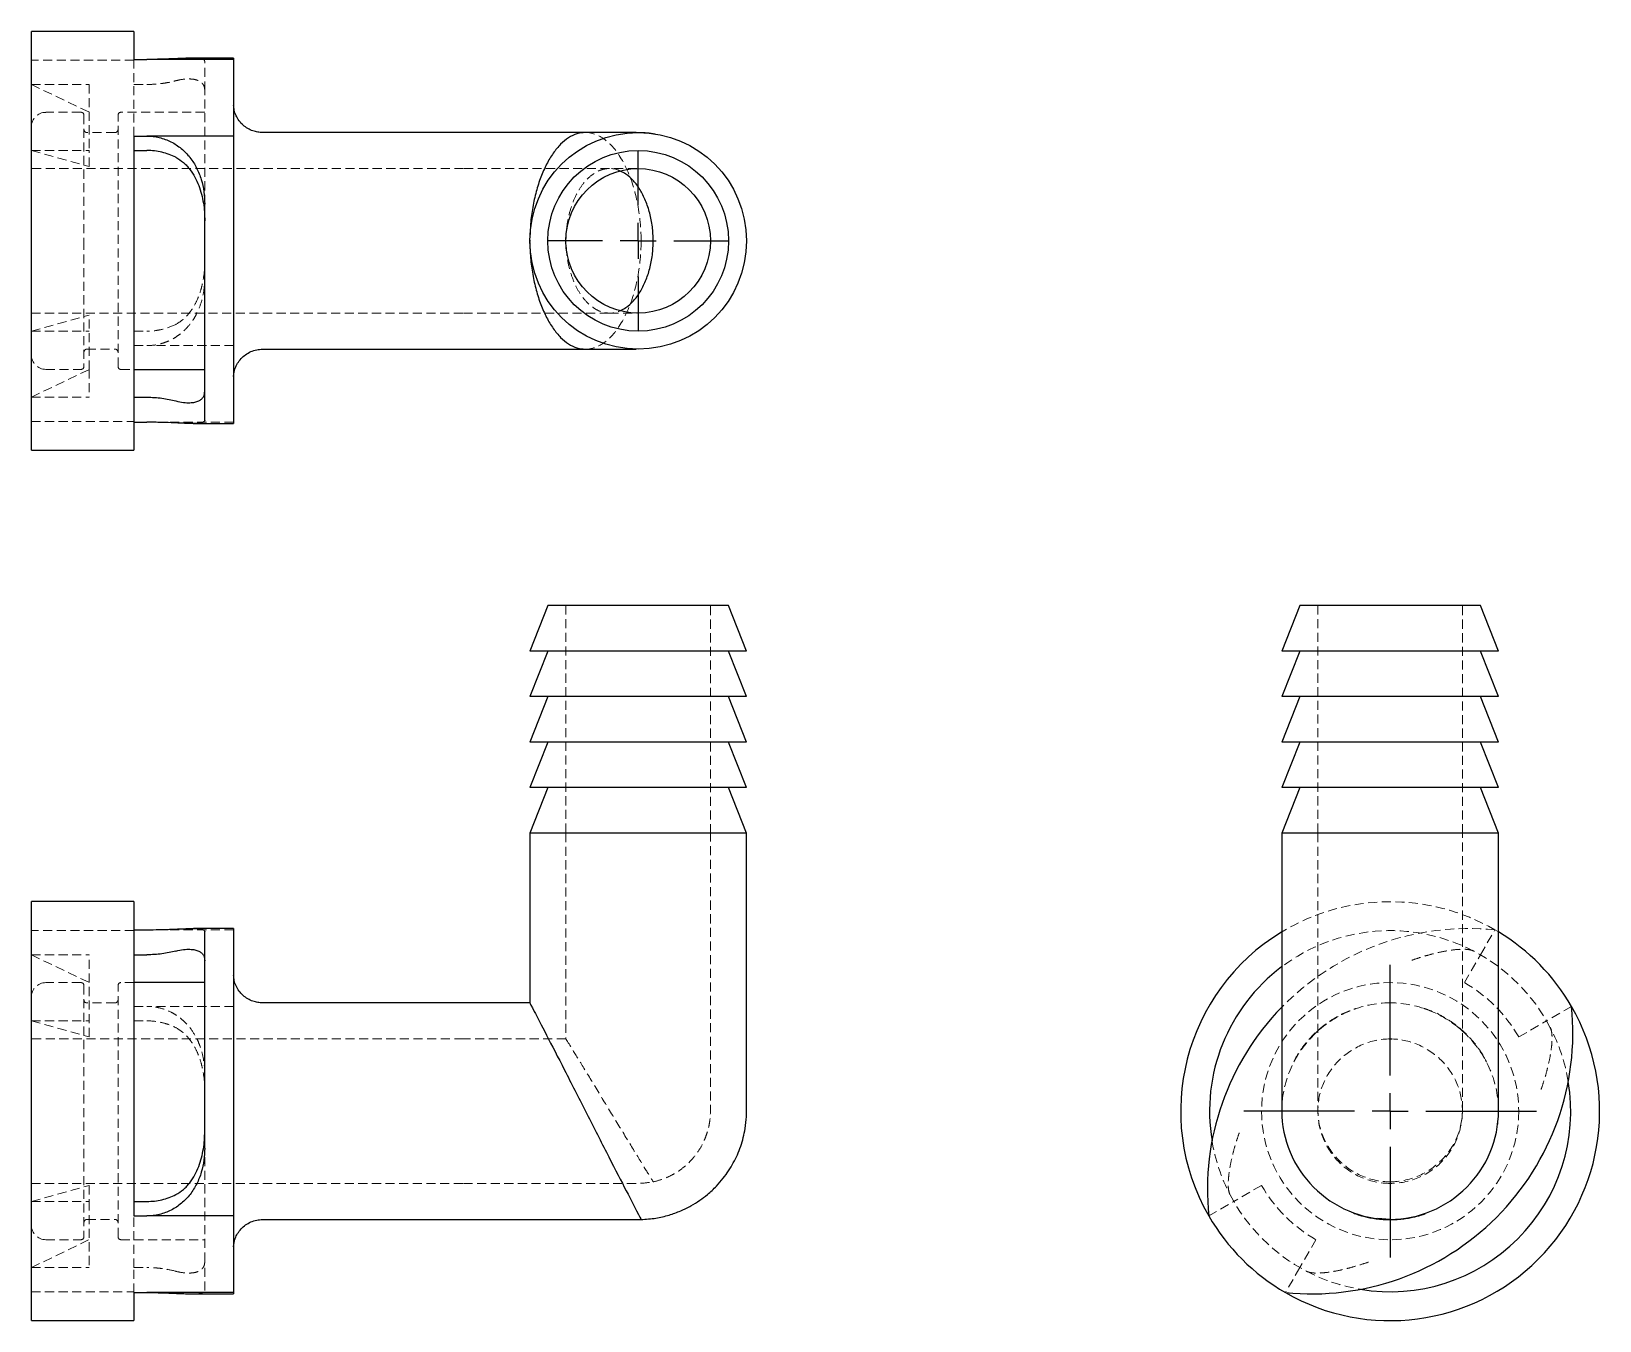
# Model space of a CAD drawing. Header units: millimetres. Extents: x 33 to 252, y 7 to 187.
import ezdxf

# ---------------------------------------------------------------- set-up
doc = ezdxf.new("R2010")
doc.units = ezdxf.units.MM
doc.linetypes.add('HIDDEN', pattern=[1.905, 1.27, -0.635])
doc.layers.add('10', color=7, linetype='Continuous')

# ---------------------------------------------------------------- blocks, each defined once
blk = doc.blocks.new('SW_CENTERMARKSYMBOL_0')
at = {"layer": '10', "color": 0}
for p, q in [((0, 5), (0, 12.6)), ((0, 0), (0, 2.5)), ((-5, 0), (-12.6, 0)), ((0, 0), (-2.5, 0)), ((0, 0), (0, -2.5)), ((0, 0), (2.5, 0)), ((5, 0), (12.6, 0)), ((0, -5), (0, -12.6))]:
    blk.add_line(p, q, dxfattribs=at)
blk = doc.blocks.new('SW_CENTERMARKSYMBOL_1')
at = {"layer": '10', "color": 0}
for p, q in [((0, 5), (0, 20.48)), ((0, 0), (0, 2.5)), ((-5, 0), (-20.48, 0)), ((0, 0), (-2.5, 0)), ((0, 0), (0, -2.5)), ((0, 0), (2.5, 0)), ((5, 0), (20.48, 0)), ((0, -5), (0, -20.48))]:
    blk.add_line(p, q, dxfattribs=at)
blk = doc.blocks.new('SW_CENTERMARKSYMBOL_2')
at = {"layer": '10', "color": 0}
for p, q in [((0, 5), (0, 17.65)), ((0, 0), (0, 2.5)), ((-5, 0), (-17.65, 0)), ((0, 0), (-2.5, 0)), ((0, 0), (0, -2.5)), ((0, 0), (2.5, 0)), ((5, 0), (17.65, 0)), ((0, -5), (0, -17.65))]:
    blk.add_line(p, q, dxfattribs=at)

msp = doc.modelspace()

# ---------------------------------------------------------------- linework, layer by layer
at = {"color": 7, "linetype": 'Continuous', "lineweight": 25}
for p, q in [((47.34, 187.29), (33, 187.29)), ((33, 128.71), (33, 187.29)), ((47.34, 187.29), (47.34, 183.37)), ((47.34, 183.37), (49.16, 183.37)), ((61.28, 183.37), (49.16, 183.37)), ((61.28, 183.55), (55.62, 183.55)), ((61.28, 183.55), (61.28, 183.37)), ((61.28, 183.37), (61.28, 172.65)), ((47.34, 172.65), (49.16, 172.65)), ((47.34, 172.65), (47.34, 128.71)), ((61.28, 172.65), (49.16, 172.65)), ((61.28, 172.65), (61.28, 132.45)), ((93.42, 173.15), (65.32, 173.15)), ((47.34, 170.63), (49.16, 170.63)), ((57.24, 132.91), (57.24, 163.15)), ((102.7, 158.1), (102.7, 158)), ((102.7, 158), (102.7, 157.91)), ((102.71, 157.79), (102.72, 157.46)), ((65.32, 142.85), (93.42, 142.85)), ((47.34, 140.02), (57.24, 140.02)), ((47.34, 136.13), (49.16, 136.13)), ((47.34, 132.63), (49.16, 132.63)), ((55.62, 132.45), (61.28, 132.45)), ((33, 128.71), (47.34, 128.71)), ((105.22, 107), (102.7, 100.64)), ((130.47, 107), (105.22, 107)), ((133, 100.64), (130.47, 107)), ((210.37, 107), (207.85, 100.64)), ((235.63, 107), (210.37, 107)), ((238.15, 100.64), (235.63, 107)), ((105.22, 100.64), (102.7, 94.27)), ((133, 100.64), (102.7, 100.64)), ((133, 94.27), (130.47, 100.64)), ((210.37, 100.64), (207.85, 94.27)), ((238.15, 100.64), (207.85, 100.64)), ((238.15, 94.27), (235.63, 100.64)), ((105.22, 94.27), (102.7, 87.91)), ((133, 94.27), (102.7, 94.27)), ((133, 87.91), (130.47, 94.27)), ((210.37, 94.27), (207.85, 87.91)), ((238.15, 94.27), (207.85, 94.27)), ((238.15, 87.91), (235.63, 94.27)), ((105.22, 87.91), (102.7, 81.55)), ((133, 87.91), (102.7, 87.91)), ((133, 81.55), (130.47, 87.91)), ((210.37, 87.91), (207.85, 81.55)), ((238.15, 87.91), (207.85, 87.91)), ((238.15, 81.55), (235.63, 87.91)), ((105.22, 81.55), (102.7, 75.18)), ((133, 81.55), (102.7, 81.55)), ((133, 75.18), (130.47, 81.55)), ((210.37, 81.55), (207.85, 75.19)), ((238.15, 81.55), (207.85, 81.55)), ((238.15, 75.19), (235.63, 81.55)), ((102.7, 75.18), (102.7, 51.44)), ((47.34, 65.59), (33, 65.59)), ((33, 7), (33, 65.59)), ((47.34, 65.59), (47.34, 21.65)), ((47.34, 61.66), (49.16, 61.66)), ((61.28, 61.85), (55.65, 61.85)), ((61.28, 61.85), (61.28, 21.65)), ((57.24, 31.14), (57.24, 61.38)), ((47.34, 58.16), (49.16, 58.16)), ((57.24, 54.27), (47.34, 54.27)), ((93.42, 51.44), (65.32, 51.44)), ((102.7, 51.44), (93.42, 51.44)), ((47.34, 23.67), (49.16, 23.67)), ((47.34, 21.65), (49.16, 21.65)), ((61.28, 21.65), (49.16, 21.65)), ((61.28, 21.65), (61.28, 10.92)), ((65.32, 21.14), (93.42, 21.14)), ((223, 21.14), (221.24, 21.26)), ((47.34, 10.92), (49.16, 10.92)), ((47.34, 10.92), (47.34, 7)), ((61.28, 10.92), (49.16, 10.92)), ((55.65, 10.74), (61.28, 10.74)), ((61.28, 10.92), (61.28, 10.74)), ((33, 7), (47.34, 7))]:
    msp.add_line(p, q, dxfattribs=at)
at = {"color": 7, "linetype": 'HIDDEN', "lineweight": 18}
for p, q in [((47.34, 183.25), (33, 183.25)), ((47.34, 183.37), (47.34, 179.87)), ((57.24, 179.03), (57.24, 183.09)), ((33, 179.87), (41.08, 179.87)), ((33, 179.87), (41.08, 175.99)), ((41.08, 179.87), (41.08, 170.63)), ((47.34, 179.87), (49.16, 179.87)), ((47.34, 172.65), (47.34, 179.87)), ((57.24, 163.15), (57.24, 179.03)), ((39.95, 175.98), (35.02, 175.98)), ((40.35, 175.58), (40.35, 158)), ((45.12, 140.42), (45.12, 175.58)), ((57.24, 175.98), (45.52, 175.98)), ((44.72, 173.15), (40.75, 173.15)), ((33, 170.63), (41.08, 170.63)), ((33, 170.63), (41.08, 168.38)), ((41.08, 168.38), (41.08, 170.63)), ((93.42, 168.1), (33, 168.1)), ((40.35, 158), (40.35, 140.42)), ((107.75, 158), (107.75, 157.94)), ((33, 147.9), (93.42, 147.9)), ((33, 145.37), (41.08, 147.62)), ((41.08, 140.01), (41.08, 147.62)), ((33, 145.37), (41.08, 145.37)), ((47.34, 145.37), (49.16, 145.37)), ((40.75, 142.85), (44.72, 142.85)), ((47.34, 143.35), (49.16, 143.35)), ((61.28, 143.35), (49.16, 143.35)), ((33, 136.13), (41.08, 140.01)), ((35.02, 140.02), (39.95, 140.02)), ((41.08, 140.01), (41.08, 136.13)), ((45.52, 140.02), (47.34, 140.02)), ((33, 136.13), (41.08, 136.13)), ((33, 132.75), (47.34, 132.75)), ((61.28, 132.63), (49.16, 132.63)), ((107.75, 107), (107.75, 75.18)), ((127.95, 75.18), (127.95, 107)), ((212.9, 107), (212.9, 75.18)), ((233.1, 75.18), (233.1, 107)), ((107.75, 75.18), (107.75, 46.39)), ((47.34, 61.55), (33, 61.55)), ((61.28, 61.66), (49.16, 61.66)), ((235.63, 58.16), (237.65, 61.66)), ((238.17, 61.35), (237.65, 61.66)), ((33, 58.16), (41.08, 58.16)), ((33, 58.16), (41.08, 54.28)), ((41.08, 54.28), (41.08, 58.16)), ((233.38, 54.28), (235.63, 58.16)), ((39.95, 54.27), (35.02, 54.27)), ((40.35, 53.87), (40.35, 18.72)), ((41.08, 46.68), (41.08, 54.28)), ((45.12, 18.72), (45.12, 53.87)), ((47.34, 54.27), (45.52, 54.27)), ((44.72, 51.44), (40.75, 51.44)), ((47.34, 50.94), (49.16, 50.94)), ((61.28, 50.94), (49.16, 50.94)), ((248.37, 50.94), (244.87, 48.92)), ((33, 48.92), (41.08, 48.92)), ((33, 48.92), (41.08, 46.68)), ((47.34, 48.92), (49.16, 48.92)), ((240.99, 46.68), (244.87, 48.92)), ((93.42, 46.39), (33, 46.39)), ((107.75, 46.39), (93.42, 46.39)), ((222.85, 46.38), (223.24, 46.37)), ((212.9, 36.34), (212.9, 36.43)), ((233.1, 36.41), (233.1, 36.39)), ((233.1, 36.4), (233.1, 36.4)), ((57.24, 15.27), (57.24, 31.14)), ((33, 26.19), (93.42, 26.19)), ((33, 23.67), (41.08, 25.91)), ((41.08, 25.91), (41.08, 23.67)), ((205.01, 25.91), (201.13, 23.67)), ((33, 23.67), (41.08, 23.67)), ((41.08, 23.67), (41.08, 14.42)), ((197.63, 21.65), (201.13, 23.67)), ((40.75, 21.14), (44.72, 21.14)), ((47.34, 14.42), (47.34, 21.65)), ((223.08, 21.15), (223, 21.14)), ((33, 14.42), (41.08, 18.31)), ((35.02, 18.32), (39.95, 18.32)), ((45.52, 18.32), (57.24, 18.32)), ((212.62, 18.31), (210.37, 14.42)), ((33, 14.42), (41.08, 14.42)), ((47.34, 14.42), (49.16, 14.42)), ((47.34, 10.92), (47.34, 14.42)), ((57.24, 11.21), (57.24, 15.27)), ((210.37, 14.42), (208.35, 10.92)), ((33, 11.04), (47.34, 11.04))]:
    msp.add_line(p, q, dxfattribs=at)
at = {"color": 7, "linetype": 'Continuous', "lineweight": 25, "flags": 128}
msp.add_lwpolyline([(132.94, 75.18), (132.94, 75.18), (132.52, 75.18), (131.66, 75.18), (130.43, 75.18), (128.81, 75.18), (126.92, 75.18), (124.72, 75.18), (122.39, 75.18), (119.86, 75.18), (117.35, 75.18), (114.85, 75.18), (112.37, 75.18), (110.1, 75.18), (107.99, 75.18), (106.22, 75.18), (104.78, 75.18), (103.66, 75.18), (102.95, 75.18), (102.76, 75.18), (102.7, 75.18), (102.7, 75.18)], dxfattribs=at)
at = {"color": 7, "linetype": 'Continuous', "lineweight": 25}
for radius in [15.15, 12.63, 10.1]:
    msp.add_circle((117.85, 158), radius, dxfattribs=at)
at = {"color": 7, "linetype": 'HIDDEN', "lineweight": 18}
msp.add_circle((223, 36.29), 17.98, dxfattribs=at)
for centre, radius, start, end in [((35.02, 173.95), 2.02, 90, 180), ((39.95, 175.58), 0.398, 360, 90), ((45.52, 175.58), 0.398, 90, 180), ((40.75, 173.55), 0.398, 180, 270), ((44.72, 173.55), 0.398, 270, 0), ((40.75, 142.45), 0.398, 90, 180), ((44.72, 142.45), 0.398, 0, 90), ((35.02, 142.05), 2.02, 180, 270), ((39.95, 140.42), 0.398, 270, 0), ((45.52, 140.42), 0.398, 180, 270), ((223, 36.29), 29.29, 60, 121.1993), ((233.97, 25.32), 36.52, 84.2226, 135.7392), ((223, 36.29), 25.25, 62.4571, 126.9683), ((223, 36.29), 25.25, 27.5429, 62.4571), ((35.02, 52.25), 2.02, 90, 180), ((39.95, 53.87), 0.398, 0, 90), ((45.52, 53.87), 0.398, 90, 180), ((223, 36.29), 20.77, 30, 60), ((40.75, 51.84), 0.398, 180, 270), ((44.72, 51.84), 0.398, 270, 0), ((223, 36.29), 25.25, 9.4434, 27.5429), ((223, 36.29), 25.25, 189.4434, 207.5429), ((223, 36.29), 25.25, 207.5429, 242.4571), ((223, 36.29), 20.77, 210, 240), ((35.02, 20.34), 2.02, 180, 270), ((40.75, 20.74), 0.398, 90, 180), ((44.72, 20.74), 0.398, 0, 90), ((39.95, 18.72), 0.398, 270, 0), ((45.52, 18.72), 0.398, 180, 270), ((223, 36.29), 25.25, 242.4571, 260.5566)]:
    msp.add_arc(centre, radius, start, end, dxfattribs=at)
at = {"color": 7, "linetype": 'Continuous', "lineweight": 25}
for centre, radius, start, end in [((223, 36.29), 29.29, 121.1993, 210), ((223, 36.29), 29.29, 30, 58.8155), ((223, 36.29), 25.25, 126.9683, 189.4434), ((233.97, 25.32), 36.52, 135.7392, 185.7774), ((212.03, 47.26), 36.52, 264.2226, 5.7774), ((223, 36.29), 29.29, 240, 30), ((223, 36.29), 25.25, 260.5566, 9.4434), ((223, 36.29), 29.29, 210, 240)]:
    msp.add_arc(centre, radius, start, end, dxfattribs=at)
for points, knots in [([(55.62, 183.55), (55.45, 183.55), (55.02, 183.55), (54.08, 183.51), (52.9, 183.46), (51.62, 183.41), (50.38, 183.37), (49.54, 183.37), (49.16, 183.37)], [0, 0, 0, 0, 0.122485, 0.311593, 0.507468, 0.677578, 0.853266, 1, 1, 1, 1]), ([(65.32, 173.15), (65.1, 173.16), (64.64, 173.18), (63.95, 173.37), (63.24, 173.69), (62.58, 174.17), (62.01, 174.79), (61.59, 175.51), (61.33, 176.28), (61.3, 176.75), (61.28, 176.99)], [0, 0, 0, 0, 0.094275, 0.1982034, 0.3119167, 0.4348849, 0.5661173, 0.7044944, 0.8491838, 1, 1, 1, 1]), ([(49.16, 172.65), (49.75, 172.65), (50.32, 172.58), (51.17, 172.38), (51.44, 172.29), (51.99, 172.09), (52.26, 171.98), (52.78, 171.72), (53.03, 171.57), (53.51, 171.25), (53.74, 171.08), (54.42, 170.52), (54.82, 170.11), (55.36, 169.42), (55.53, 169.18), (55.84, 168.69), (55.98, 168.44), (56.37, 167.66), (56.59, 167.12), (56.92, 166.01), (57.05, 165.44), (57.2, 164.31), (57.24, 163.73), (57.24, 163.15)], [0, 0, 0, 0, 0.125, 0.125, 0.1875, 0.1875, 0.25, 0.25, 0.3125, 0.3125, 0.375, 0.375, 0.5, 0.5, 0.5625, 0.5625, 0.625, 0.625, 0.75, 0.75, 0.875, 0.875, 1, 1, 1, 1]), ([(110.48, 173.15), (109.06, 173.15), (106.22, 173.15), (100.53, 173.15), (96.26, 173.15), (93.42, 173.15)], [0, 0, 0, 0, 0.24982, 0.499841, 1, 1, 1, 1]), ([(110.48, 173.15), (110.08, 173.12), (109.28, 173.04), (108.12, 172.47), (107, 171.56), (105.96, 170.32), (105.03, 168.77), (104.23, 166.96), (103.56, 164.92), (103.08, 162.72), (102.78, 160.6), (102.74, 159.22), (102.72, 158.64)], [0, 0, 0, 0, 0.107162, 0.213992, 0.32014, 0.425311, 0.529195, 0.631577, 0.732316, 0.831412, 0.929137, 1, 1, 1, 1]), ([(117.58, 173.15), (117.58, 173.15), (117.58, 173.15), (117.39, 173.15), (117.07, 173.15), (116.62, 173.15), (116, 173.15), (115.17, 173.15), (114.24, 173.15), (113.3, 173.15), (112.47, 173.15), (111.53, 173.15), (110.84, 173.15), (110.48, 173.15)], [0, 0, 0, 0, 0.0751348, 0.1773222, 0.2741095, 0.3658464, 0.4562026, 0.5648623, 0.6932945, 0.7642255, 0.839165, 0.9178167, 1, 1, 1, 1]), ([(117.63, 173.14), (118.42, 173.15), (119.31, 173.16), (120.17, 172.96), (120.28, 172.93)], [0, 0, 0, 0, 0.8800985, 1, 1, 1, 1]), ([(53.2, 169.68), (52.59, 169.99), (51.94, 170.23), (50.92, 170.46), (50.57, 170.53), (49.87, 170.61), (49.52, 170.63), (49.16, 170.63)], [0, 0, 0, 0, 0.5, 0.5, 0.75, 0.75, 1, 1, 1, 1]), ([(53.2, 169.68), (53.58, 169.48), (53.94, 169.24), (54.43, 168.81), (54.59, 168.65), (54.88, 168.34), (55.02, 168.17), (55.42, 167.65), (55.66, 167.29), (56.07, 166.52), (56.25, 166.13), (56.55, 165.34), (56.68, 164.93), (56.9, 164.11), (56.98, 163.7), (57.12, 162.87), (57.17, 162.46), (57.23, 161.63), (57.24, 161.22), (57.24, 160.81)], [0, 0, 0, 0, 0.125, 0.125, 0.1875, 0.1875, 0.25, 0.25, 0.375, 0.375, 0.5, 0.5, 0.625, 0.625, 0.75, 0.75, 0.875, 0.875, 1, 1, 1, 1]), ([(119.96, 158), (119.93, 158.66), (119.88, 160), (119.5, 161.91), (118.91, 163.67), (118.13, 165.21), (117.2, 166.45), (116.25, 167.34), (115.6, 167.63), (115.32, 167.75)], [0, 0, 0, 0, 0.139551, 0.281407, 0.426806, 0.576066, 0.728857, 0.884512, 1, 1, 1, 1]), ([(115.36, 148.27), (115.62, 148.38), (116.26, 148.67), (117.2, 149.55), (118.13, 150.79), (118.91, 152.33), (119.5, 154.09), (119.88, 156), (119.93, 157.34), (119.96, 158)], [0, 0, 0, 0, 0.111051, 0.267486, 0.421044, 0.571053, 0.717181, 0.859749, 1, 1, 1, 1]), ([(102.75, 156.87), (102.76, 156.45), (102.8, 155.24), (103.08, 153.28), (103.56, 151.08), (104.23, 149.04), (105.03, 147.23), (105.96, 145.68), (107, 144.44), (108.12, 143.53), (109.28, 142.96), (110.08, 142.88), (110.48, 142.85)], [0, 0, 0, 0, 0.051606, 0.151356, 0.252506, 0.355333, 0.459837, 0.565874, 0.673225, 0.781573, 0.890617, 1, 1, 1, 1]), ([(61.28, 139.01), (61.29, 139.19), (61.31, 139.54), (61.49, 140.2), (61.81, 140.88), (62.3, 141.54), (62.93, 142.1), (63.68, 142.53), (64.49, 142.8), (65.05, 142.83), (65.32, 142.85)], [0, 0, 0, 0, 0.133016, 0.261585, 0.38802, 0.513727, 0.638928, 0.762753, 0.883657, 1, 1, 1, 1]), ([(93.42, 142.85), (96.26, 142.85), (100.53, 142.85), (106.22, 142.85), (109.06, 142.85), (110.48, 142.85)], [0, 0, 0, 0, 0.500159, 0.75018, 1, 1, 1, 1]), ([(110.48, 142.85), (111.06, 142.85), (112.2, 142.85), (113.66, 142.85), (114.88, 142.85), (115.86, 142.85), (116.62, 142.85), (117.18, 142.85), (117.5, 142.85), (117.54, 142.85), (117.55, 142.85)], [0, 0, 0, 0, 0.142744, 0.281803, 0.416482, 0.545669, 0.668279, 0.783971, 0.895814, 1, 1, 1, 1]), ([(49.16, 136.13), (49.87, 136.13), (50.57, 136.08), (51.59, 135.95), (51.92, 135.9), (52.58, 135.77), (52.89, 135.69), (53.2, 135.61)], [0, 0, 0, 0, 0.5, 0.5, 0.75, 0.75, 1, 1, 1, 1]), ([(53.2, 135.61), (53.58, 135.51), (53.94, 135.44), (54.43, 135.38), (54.59, 135.37), (54.88, 135.36), (55.02, 135.36), (55.42, 135.37), (55.66, 135.4), (56.07, 135.49), (56.25, 135.55), (56.55, 135.69), (56.68, 135.78), (56.9, 135.97), (56.98, 136.07), (57.12, 136.3), (57.17, 136.43), (57.23, 136.69), (57.24, 136.83), (57.24, 136.97)], [0, 0, 0, 0, 0.125, 0.125, 0.1875, 0.1875, 0.25, 0.25, 0.375, 0.375, 0.5, 0.5, 0.625, 0.625, 0.75, 0.75, 0.875, 0.875, 1, 1, 1, 1]), ([(57.24, 132.91), (57.24, 132.73), (57.09, 132.6), (56.68, 132.51), (56.58, 132.49), (56.37, 132.47), (56.25, 132.46), (55.86, 132.44), (55.55, 132.44), (55.01, 132.46), (54.82, 132.46), (54.41, 132.48), (54.2, 132.49), (53.76, 132.51), (53.53, 132.52), (53.04, 132.54), (52.79, 132.55), (52.01, 132.58), (51.47, 132.6), (50.62, 132.62), (50.33, 132.62), (49.75, 132.63), (49.46, 132.63), (49.16, 132.63)], [0, 0, 0, 0, 0.25, 0.25, 0.3125, 0.3125, 0.375, 0.375, 0.5, 0.5, 0.5625, 0.5625, 0.625, 0.625, 0.6875, 0.6875, 0.75, 0.75, 0.875, 0.875, 0.9375, 0.9375, 1, 1, 1, 1]), ([(118.26, 21.15), (118.95, 21.19), (120.28, 21.28), (122.13, 21.72), (123.77, 22.31), (125.21, 23.02), (126.44, 23.79), (127.65, 24.7), (128.75, 25.73), (129.73, 26.86), (130.51, 27.94), (131.39, 29.4), (132.26, 31.36), (132.8, 33.56), (133.01, 35.5), (133, 37.09), (133, 38.53), (133, 39.82), (133, 41.05), (133, 42.4), (133, 44), (133, 45.89), (133, 48.06), (133, 50.67), (133, 53.77), (133, 57.38), (133, 61.38), (133, 65.76), (133, 70.41), (133, 73.59), (133, 75.18)], [0, 0, 0, 0, 0.033263, 0.063697, 0.091607, 0.117188, 0.140561, 0.161802, 0.189754, 0.213091, 0.233655, 0.254147, 0.295081, 0.336214, 0.362967, 0.388671, 0.412872, 0.432361, 0.450799, 0.47194, 0.497652, 0.527935, 0.562789, 0.602214, 0.653988, 0.711983, 0.776199, 0.846638, 0.923298, 1, 1, 1, 1]), ([(207.85, 75.18), (207.85, 73.75), (207.85, 70.94), (207.85, 66.93), (207.85, 63.3), (207.85, 60.32), (207.85, 57.93), (207.85, 56.03), (207.85, 54.29), (207.85, 52.52), (207.85, 50.66), (207.85, 48.71), (207.85, 46.75), (207.85, 44.97), (207.85, 43.34), (207.85, 41.8), (207.85, 40.36), (207.85, 39.08), (207.85, 37.98), (207.85, 37), (207.85, 36.53), (207.85, 36.3)], [0, 0, 0, 0, 0.103124, 0.201348, 0.288311, 0.364011, 0.41559, 0.460215, 0.50037, 0.54079, 0.587184, 0.63407, 0.680868, 0.727815, 0.76371, 0.804036, 0.848376, 0.883962, 0.921246, 0.959977, 1, 1, 1, 1]), ([(238.13, 75.18), (238.11, 75.18), (238.07, 75.18), (237.49, 75.18), (236.52, 75.18), (235.16, 75.18), (233.45, 75.18), (231.45, 75.18), (229.2, 75.18), (226.79, 75.18), (224.25, 75.18), (221.7, 75.18), (219.16, 75.18), (216.75, 75.18), (214.5, 75.18), (212.51, 75.18), (210.8, 75.18), (209.44, 75.18), (208.48, 75.18), (207.92, 75.18), (207.89, 75.18), (207.88, 75.18)], [0, 0, 0, 0, 0.0446761, 0.0989198, 0.1516473, 0.2058989, 0.2587916, 0.3132254, 0.3661016, 0.4205159, 0.4733581, 0.5277236, 0.5806573, 0.6351175, 0.6880622, 0.7425343, 0.795549, 0.8501047, 0.9030707, 0.9575818, 1, 1, 1, 1]), ([(238.15, 36.3), (238.15, 36.55), (238.15, 37.05), (238.15, 38.08), (238.15, 39.15), (238.15, 40.19), (238.15, 41.15), (238.15, 42.02), (238.15, 42.83), (238.15, 44.11), (238.15, 45.9), (238.15, 48.13), (238.15, 49.89), (238.15, 51.21), (238.15, 52.23), (238.15, 53.4), (238.15, 54.83), (238.15, 56.52), (238.15, 58.62), (238.15, 61.17), (238.15, 64.21), (238.15, 67.63), (238.15, 71.32), (238.15, 73.88), (238.15, 75.18)], [0, 0, 0, 0, 0.043256, 0.083115, 0.11918, 0.150996, 0.178159, 0.20058, 0.221745, 0.242891, 0.299051, 0.353686, 0.403373, 0.425873, 0.44828, 0.476295, 0.510486, 0.550854, 0.597398, 0.661404, 0.734304, 0.816097, 0.906785, 1, 1, 1, 1]), ([(49.16, 61.66), (49.75, 61.66), (50.32, 61.67), (51.17, 61.69), (51.44, 61.7), (51.99, 61.71), (52.26, 61.72), (52.78, 61.74), (53.03, 61.75), (53.51, 61.78), (53.74, 61.79), (54.42, 61.82), (54.82, 61.83), (55.36, 61.84), (55.53, 61.85), (55.84, 61.85), (55.98, 61.84), (56.37, 61.83), (56.59, 61.8), (56.92, 61.73), (57.05, 61.68), (57.2, 61.55), (57.24, 61.47), (57.24, 61.38)], [0, 0, 0, 0, 0.125, 0.125, 0.1875, 0.1875, 0.25, 0.25, 0.3125, 0.3125, 0.375, 0.375, 0.5, 0.5, 0.5625, 0.5625, 0.625, 0.625, 0.75, 0.75, 0.875, 0.875, 1, 1, 1, 1]), ([(53.2, 58.68), (52.59, 58.52), (51.94, 58.39), (50.92, 58.25), (50.57, 58.22), (49.87, 58.17), (49.52, 58.16), (49.16, 58.16)], [0, 0, 0, 0, 0.5, 0.5, 0.75, 0.75, 1, 1, 1, 1]), ([(53.2, 58.68), (53.58, 58.79), (53.94, 58.85), (54.43, 58.91), (54.59, 58.92), (54.88, 58.94), (55.02, 58.94), (55.42, 58.92), (55.66, 58.9), (56.07, 58.81), (56.25, 58.75), (56.55, 58.6), (56.68, 58.52), (56.9, 58.33), (56.98, 58.22), (57.12, 57.99), (57.17, 57.87), (57.23, 57.6), (57.24, 57.46), (57.24, 57.32)], [0, 0, 0, 0, 0.125, 0.125, 0.1875, 0.1875, 0.25, 0.25, 0.375, 0.375, 0.5, 0.5, 0.625, 0.625, 0.75, 0.75, 0.875, 0.875, 1, 1, 1, 1]), ([(65.32, 51.44), (65.1, 51.45), (64.64, 51.47), (63.95, 51.66), (63.24, 51.99), (62.58, 52.47), (62.01, 53.09), (61.59, 53.81), (61.33, 54.58), (61.3, 55.04), (61.28, 55.28)], [0, 0, 0, 0, 0.0943162, 0.198284, 0.3120314, 0.4350251, 0.5662692, 0.7046368, 0.8492825, 1, 1, 1, 1]), ([(53.2, 24.62), (53.58, 24.81), (53.94, 25.06), (54.43, 25.48), (54.59, 25.64), (54.88, 25.96), (55.02, 26.12), (55.42, 26.64), (55.66, 27), (56.07, 27.77), (56.25, 28.16), (56.55, 28.96), (56.68, 29.36), (56.9, 30.18), (56.98, 30.6), (57.12, 31.42), (57.17, 31.84), (57.23, 32.66), (57.24, 33.08), (57.24, 33.48)], [0, 0, 0, 0, 0.125, 0.125, 0.1875, 0.1875, 0.25, 0.25, 0.375, 0.375, 0.5, 0.5, 0.625, 0.625, 0.75, 0.75, 0.875, 0.875, 1, 1, 1, 1]), ([(57.24, 31.14), (57.24, 29.99), (57.09, 28.85), (56.68, 27.47), (56.58, 27.19), (56.37, 26.65), (56.25, 26.38), (55.86, 25.61), (55.55, 25.12), (55.01, 24.43), (54.82, 24.21), (54.41, 23.79), (54.2, 23.59), (53.76, 23.22), (53.53, 23.05), (53.04, 22.73), (52.79, 22.58), (52.01, 22.19), (51.47, 21.99), (50.62, 21.79), (50.33, 21.73), (49.75, 21.66), (49.46, 21.65), (49.16, 21.65)], [0, 0, 0, 0, 0.25, 0.25, 0.3125, 0.3125, 0.375, 0.375, 0.5, 0.5, 0.5625, 0.5625, 0.625, 0.625, 0.6875, 0.6875, 0.75, 0.75, 0.875, 0.875, 0.9375, 0.9375, 1, 1, 1, 1]), ([(49.16, 23.67), (49.87, 23.67), (50.57, 23.75), (51.59, 23.98), (51.92, 24.08), (52.58, 24.32), (52.89, 24.46), (53.2, 24.62)], [0, 0, 0, 0, 0.5, 0.5, 0.75, 0.75, 1, 1, 1, 1]), ([(217.9, 22.03), (217.9, 22.03), (217.88, 22.03), (217.95, 22.01), (218.14, 21.94), (218.48, 21.82), (218.97, 21.68), (219.61, 21.51), (220.38, 21.35), (221.3, 21.21), (222.35, 21.12), (223.07, 21.13), (223.46, 21.13)], [0, 0, 0, 0, 0.012252, 0.134485, 0.241111, 0.336283, 0.42555, 0.515544, 0.612941, 0.72342, 0.851348, 1, 1, 1, 1]), ([(223.46, 21.13), (223.81, 21.15), (224.46, 21.18), (225.35, 21.31), (226.11, 21.45), (226.74, 21.6), (227.24, 21.74), (227.61, 21.86), (227.85, 21.94), (227.97, 21.98), (227.95, 21.97), (227.95, 21.97)], [0, 0, 0, 0, 0.174303, 0.33122, 0.471244, 0.595132, 0.704091, 0.800037, 0.885907, 0.965911, 1, 1, 1, 1]), ([(61.28, 17.31), (61.29, 17.48), (61.31, 17.84), (61.49, 18.5), (61.81, 19.18), (62.3, 19.83), (62.93, 20.4), (63.68, 20.82), (64.49, 21.09), (65.05, 21.13), (65.32, 21.14)], [0, 0, 0, 0, 0.133199, 0.261877, 0.388353, 0.514047, 0.639195, 0.762942, 0.883754, 1, 1, 1, 1]), ([(93.42, 21.14), (97.56, 21.13), (103.08, 21.12), (109.99, 21.12), (114.13, 21.12), (116.89, 21.14), (118.26, 21.15)], [0, 0, 0, 0, 0.500218, 0.666924, 0.833541, 1, 1, 1, 1]), ([(49.16, 10.92), (49.58, 10.92), (50.42, 10.92), (51.63, 10.89), (52.79, 10.84), (53.85, 10.79), (54.78, 10.76), (55.38, 10.73), (55.62, 10.74), (55.65, 10.74)], [0, 0, 0, 0, 0.159499, 0.323727, 0.483203, 0.647137, 0.81011, 0.977207, 1, 1, 1, 1])]:
    msp.add_open_spline(points, degree=3, knots=knots, dxfattribs=at)
at = {"color": 7, "linetype": 'HIDDEN', "lineweight": 18}
for points, knots in [([(57.24, 183.09), (57.21, 183.19), (57.16, 183.38), (56.66, 183.51), (56.12, 183.56), (55.73, 183.55), (55.62, 183.55)], [0, 0, 0, 0, 0.329865, 0.670911, 0.909589, 1, 1, 1, 1]), ([(49.16, 179.87), (49.87, 179.87), (50.57, 179.92), (51.59, 180.05), (51.92, 180.1), (52.58, 180.23), (52.89, 180.31), (53.2, 180.39)], [0, 0, 0, 0, 0.5, 0.5, 0.75, 0.75, 1, 1, 1, 1]), ([(53.2, 180.39), (53.58, 180.49), (53.94, 180.56), (54.43, 180.62), (54.59, 180.63), (54.88, 180.64), (55.02, 180.64), (55.42, 180.63), (55.66, 180.6), (56.07, 180.51), (56.25, 180.45), (56.55, 180.31), (56.68, 180.22), (56.9, 180.03), (56.98, 179.93), (57.12, 179.7), (57.17, 179.57), (57.23, 179.31), (57.24, 179.17), (57.24, 179.03)], [0, 0, 0, 0, 0.125, 0.125, 0.1875, 0.1875, 0.25, 0.25, 0.375, 0.375, 0.5, 0.5, 0.625, 0.625, 0.75, 0.75, 0.875, 0.875, 1, 1, 1, 1]), ([(113.85, 168.1), (113.01, 168.1), (111.32, 168.1), (108.77, 168.1), (106.21, 168.1), (101.09, 168.1), (96.83, 168.1), (93.42, 168.1)], [0, 0, 0, 0, 0.123805, 0.248976, 0.374146, 0.499317, 1, 1, 1, 1]), ([(115.32, 167.75), (115.22, 167.81), (114.75, 168.07), (113.85, 168.15), (112.68, 167.98), (111.55, 167.4), (110.5, 166.46), (109.57, 165.21), (108.8, 163.67), (108.21, 161.91), (107.82, 160), (107.77, 158.66), (107.75, 158)], [0, 0, 0, 0, 0.030069, 0.143259, 0.256448, 0.368916, 0.479973, 0.588987, 0.695481, 0.799221, 0.900433, 1, 1, 1, 1]), ([(117.65, 168.1), (117.65, 168.1), (117.68, 168.1), (117.38, 168.1), (116.8, 168.1), (116.1, 168.1), (115.47, 168.1), (114.73, 168.1), (114.14, 168.1), (113.85, 168.1)], [0, 0, 0, 0, 0.076311, 0.295047, 0.524668, 0.64257, 0.761597, 0.880992, 1, 1, 1, 1]), ([(102.7, 157.92), (102.7, 157.94), (102.68, 158.44), (102.73, 159.29), (102.86, 160.11), (102.91, 160.47)], [0, 0, 0, 0, 0.032614, 0.574378, 1, 1, 1, 1]), ([(107.8, 157.22), (107.82, 156.82), (107.86, 155.75), (108.22, 154.09), (108.8, 152.33), (109.57, 150.79), (110.5, 149.54), (111.55, 148.6), (112.68, 148.02), (113.85, 147.85), (114.76, 147.94), (115.25, 148.2), (115.36, 148.27)], [0, 0, 0, 0, 0.062385, 0.167361, 0.274959, 0.385414, 0.498482, 0.613669, 0.73032, 0.847719, 0.965119, 1, 1, 1, 1]), ([(53.2, 146.32), (53.58, 146.52), (53.94, 146.76), (54.43, 147.19), (54.59, 147.35), (54.88, 147.66), (55.02, 147.83), (55.42, 148.35), (55.66, 148.71), (56.07, 149.48), (56.25, 149.87), (56.55, 150.66), (56.68, 151.07), (56.9, 151.89), (56.98, 152.3), (57.12, 153.13), (57.17, 153.54), (57.23, 154.37), (57.24, 154.78), (57.24, 155.19)], [0, 0, 0, 0, 0.125, 0.125, 0.1875, 0.1875, 0.25, 0.25, 0.375, 0.375, 0.5, 0.5, 0.625, 0.625, 0.75, 0.75, 0.875, 0.875, 1, 1, 1, 1]), ([(49.16, 143.35), (49.75, 143.35), (50.32, 143.42), (51.17, 143.62), (51.44, 143.71), (51.99, 143.91), (52.26, 144.02), (52.78, 144.28), (53.03, 144.43), (53.51, 144.75), (53.74, 144.92), (54.42, 145.48), (54.82, 145.89), (55.36, 146.58), (55.53, 146.82), (55.84, 147.31), (55.98, 147.56), (56.37, 148.34), (56.59, 148.88), (56.92, 149.99), (57.05, 150.56), (57.2, 151.69), (57.24, 152.27), (57.24, 152.85)], [0, 0, 0, 0, 0.125, 0.125, 0.1875, 0.1875, 0.25, 0.25, 0.3125, 0.3125, 0.375, 0.375, 0.5, 0.5, 0.5625, 0.5625, 0.625, 0.625, 0.75, 0.75, 0.875, 0.875, 1, 1, 1, 1]), ([(93.42, 147.9), (96.83, 147.9), (100.92, 147.9), (105.7, 147.9), (107.74, 147.9), (109.79, 147.9), (111.83, 147.9), (113.18, 147.9), (113.85, 147.9)], [0, 0, 0, 0, 0.500668, 0.600801, 0.700935, 0.801069, 0.901202, 1, 1, 1, 1]), ([(113.85, 147.9), (114.16, 147.9), (114.77, 147.9), (115.55, 147.9), (116.24, 147.9), (116.81, 147.9), (117.26, 147.9), (117.55, 147.9), (117.7, 147.9), (117.69, 147.9), (117.68, 147.9)], [0, 0, 0, 0, 0.12185, 0.248137, 0.378473, 0.512386, 0.649437, 0.789307, 0.931854, 1, 1, 1, 1]), ([(53.2, 146.32), (52.59, 146.01), (51.94, 145.77), (50.92, 145.54), (50.57, 145.47), (49.87, 145.39), (49.52, 145.37), (49.16, 145.37)], [0, 0, 0, 0, 0.5, 0.5, 0.75, 0.75, 1, 1, 1, 1]), ([(119.96, 26.41), (120.43, 26.53), (121.3, 26.76), (122.45, 27.28), (123.5, 27.89), (124.4, 28.58), (125.38, 29.52), (126.29, 30.66), (126.97, 31.89), (127.36, 32.87), (127.59, 33.58), (127.77, 34.32), (127.92, 35.23), (127.96, 36.42), (127.94, 38.09), (127.95, 40.3), (127.95, 43.13), (127.95, 46.41), (127.95, 50.15), (127.95, 54.33), (127.95, 58.93), (127.95, 63.95), (127.95, 69.42), (127.95, 73.21), (127.95, 75.18)], [0, 0, 0, 0, 0.027405, 0.051289, 0.071858, 0.096707, 0.115375, 0.149203, 0.179288, 0.195645, 0.208911, 0.221653, 0.239103, 0.261679, 0.289383, 0.334253, 0.387881, 0.450267, 0.521411, 0.601313, 0.688313, 0.783761, 0.887656, 1, 1, 1, 1]), ([(212.9, 75.18), (212.9, 73.58), (212.9, 70.5), (212.9, 66.09), (212.9, 62.09), (212.9, 58.48), (212.9, 55.29), (212.9, 52.5), (212.9, 50.3), (212.9, 48.62), (212.9, 47.39), (212.9, 46.3), (212.9, 45.22), (212.9, 44.09), (212.9, 42.85), (212.9, 41.57), (212.9, 40.34), (212.9, 39.21), (212.9, 38.2), (212.9, 37.23), (212.9, 36.68), (212.9, 36.4)], [0, 0, 0, 0, 0.120529, 0.23092, 0.331175, 0.421292, 0.501273, 0.571116, 0.630823, 0.666586, 0.697382, 0.723211, 0.74799, 0.778614, 0.808274, 0.841419, 0.877712, 0.906728, 0.936995, 0.9682, 1, 1, 1, 1]), ([(233.1, 36.4), (233.1, 36.67), (233.1, 37.18), (233.1, 38.18), (233.1, 39.29), (233.1, 40.45), (233.1, 41.41), (233.1, 42.27), (233.1, 43.21), (233.1, 44.46), (233.1, 46.06), (233.1, 48.11), (233.1, 50.65), (233.1, 53.69), (233.1, 57.16), (233.1, 61.06), (233.1, 65.39), (233.1, 70.14), (233.1, 73.45), (233.1, 75.18)], [0, 0, 0, 0, 0.03031, 0.058853, 0.097435, 0.129973, 0.155663, 0.173964, 0.196842, 0.228117, 0.268282, 0.316844, 0.382366, 0.458579, 0.545482, 0.643076, 0.75136, 0.870335, 1, 1, 1, 1]), ([(234.68, 58.68), (234.48, 58.79), (234.24, 58.85), (233.81, 58.91), (233.65, 58.92), (233.34, 58.94), (233.17, 58.94), (232.65, 58.92), (232.29, 58.9), (231.52, 58.81), (231.13, 58.75), (230.34, 58.6), (229.93, 58.52), (229.11, 58.33), (228.7, 58.22), (227.87, 57.99), (227.46, 57.87), (226.63, 57.6), (226.22, 57.46), (225.81, 57.32)], [0, 0, 0, 0, 0.125, 0.125, 0.1875, 0.1875, 0.25, 0.25, 0.375, 0.375, 0.5, 0.5, 0.625, 0.625, 0.75, 0.75, 0.875, 0.875, 1, 1, 1, 1]), ([(57.24, 41.45), (57.24, 42.6), (57.09, 43.73), (56.68, 45.12), (56.58, 45.39), (56.37, 45.94), (56.25, 46.2), (55.86, 46.98), (55.55, 47.47), (55.01, 48.16), (54.82, 48.38), (54.41, 48.8), (54.2, 48.99), (53.76, 49.36), (53.53, 49.53), (53.04, 49.85), (52.79, 50), (52.01, 50.4), (51.47, 50.6), (50.62, 50.8), (50.33, 50.85), (49.75, 50.92), (49.46, 50.94), (49.16, 50.94)], [0, 0, 0, 0, 0.25, 0.25, 0.3125, 0.3125, 0.375, 0.375, 0.5, 0.5, 0.5625, 0.5625, 0.625, 0.625, 0.6875, 0.6875, 0.75, 0.75, 0.875, 0.875, 0.9375, 0.9375, 1, 1, 1, 1]), ([(209.54, 43.18), (209.65, 43.41), (210.04, 44.24), (210.95, 45.54), (212.25, 47.04), (213.75, 48.35), (215.41, 49.44), (216.92, 50.23), (217.91, 50.54), (218.27, 50.65)], [0, 0, 0, 0, 0.0651855, 0.2329648, 0.4007442, 0.5685235, 0.7363029, 0.9040822, 1, 1, 1, 1]), ([(222.97, 51.44), (222.98, 51.44), (223, 51.44), (223.02, 51.44), (223.03, 51.44)], [0, 0, 0, 0, 0.499975, 1, 1, 1, 1]), ([(227.73, 50.65), (228.09, 50.54), (229.08, 50.23), (230.59, 49.44), (232.25, 48.35), (233.75, 47.04), (235.05, 45.54), (235.96, 44.24), (236.35, 43.41), (236.46, 43.18)], [0, 0, 0, 0, 0.095918, 0.263697, 0.431476, 0.599256, 0.767035, 0.934814, 1, 1, 1, 1]), ([(49.16, 48.92), (49.87, 48.92), (50.57, 48.84), (51.59, 48.6), (51.92, 48.5), (52.58, 48.27), (52.89, 48.13), (53.2, 47.97)], [0, 0, 0, 0, 0.5, 0.5, 0.75, 0.75, 1, 1, 1, 1]), ([(53.2, 47.97), (53.58, 47.77), (53.94, 47.53), (54.43, 47.1), (54.59, 46.95), (54.88, 46.63), (55.02, 46.46), (55.42, 45.95), (55.66, 45.58), (56.07, 44.82), (56.25, 44.43), (56.55, 43.63), (56.68, 43.23), (56.9, 42.4), (56.98, 41.99), (57.12, 41.16), (57.17, 40.75), (57.23, 39.92), (57.24, 39.51), (57.24, 39.1)], [0, 0, 0, 0, 0.125, 0.125, 0.1875, 0.1875, 0.25, 0.25, 0.375, 0.375, 0.5, 0.5, 0.625, 0.625, 0.75, 0.75, 0.875, 0.875, 1, 1, 1, 1]), ([(212.36, 46.99), (212.41, 47.04), (212.84, 47.51), (213.34, 47.9), (213.78, 48.24)], [0, 0, 0, 0, 0.117446, 1, 1, 1, 1]), ([(232.22, 48.24), (232.66, 47.9), (233.16, 47.51), (233.59, 47.04), (233.64, 46.99)], [0, 0, 0, 0, 0.882554, 1, 1, 1, 1]), ([(245.39, 47.97), (245.49, 47.77), (245.56, 47.53), (245.62, 47.1), (245.63, 46.95), (245.64, 46.63), (245.64, 46.46), (245.63, 45.95), (245.6, 45.58), (245.51, 44.82), (245.45, 44.43), (245.31, 43.63), (245.22, 43.23), (245.03, 42.4), (244.93, 41.99), (244.7, 41.16), (244.57, 40.75), (244.31, 39.92), (244.17, 39.51), (244.03, 39.1)], [0, 0, 0, 0, 0.125, 0.125, 0.1875, 0.1875, 0.25, 0.25, 0.375, 0.375, 0.5, 0.5, 0.625, 0.625, 0.75, 0.75, 0.875, 0.875, 1, 1, 1, 1]), ([(207.85, 36.24), (207.85, 36.26), (207.85, 36.3), (207.85, 36.35), (207.85, 36.38)], [0, 0, 0, 0, 0.387816, 1, 1, 1, 1]), ([(212.9, 36.4), (212.9, 36.27), (212.9, 36.01), (212.91, 35.9), (212.91, 35.92), (212.91, 35.93)], [0, 0, 0, 0, 0.510875, 0.9964214, 1, 1, 1, 1]), ([(238.15, 36.38), (238.15, 36.35), (238.15, 36.3), (238.15, 36.25), (238.15, 36.23)], [0, 0, 0, 0, 0.586392, 1, 1, 1, 1]), ([(200.61, 24.62), (200.51, 24.81), (200.44, 25.06), (200.38, 25.48), (200.37, 25.64), (200.36, 25.96), (200.36, 26.12), (200.37, 26.64), (200.4, 27), (200.49, 27.77), (200.55, 28.16), (200.69, 28.96), (200.78, 29.36), (200.97, 30.18), (201.07, 30.6), (201.3, 31.42), (201.43, 31.84), (201.69, 32.66), (201.83, 33.08), (201.97, 33.48)], [0, 0, 0, 0, 0.125, 0.125, 0.1875, 0.1875, 0.25, 0.25, 0.375, 0.375, 0.5, 0.5, 0.625, 0.625, 0.75, 0.75, 0.875, 0.875, 1, 1, 1, 1]), ([(238.08, 34.81), (238.07, 34.75), (238.06, 34.63), (238.05, 34.51), (238.04, 34.46)], [0, 0, 0, 0, 0.4976745, 1, 1, 1, 1]), ([(93.42, 26.19), (97.85, 26.19), (102.92, 26.19), (108.62, 26.19), (110.52, 26.19), (112.42, 26.19), (114.32, 26.19), (116.22, 26.21), (118.11, 26.14), (119.35, 26.32), (119.96, 26.41)], [0, 0, 0, 0, 0.5009005, 0.5724577, 0.6440149, 0.7155722, 0.7871294, 0.8586866, 0.9302121, 1, 1, 1, 1]), ([(227.95, 21.97), (227.91, 21.96), (227.83, 21.93), (227.59, 21.85), (227.26, 21.75), (226.81, 21.62), (226.19, 21.48), (225.5, 21.34), (224.52, 21.2), (223.24, 21.11), (221.73, 21.17), (220.54, 21.33), (219.68, 21.51), (219.1, 21.65), (218.63, 21.78), (218.29, 21.89), (218.04, 21.98), (217.97, 22), (217.94, 22.01)], [0, 0, 0, 0, 0.03794, 0.078825, 0.117822, 0.188903, 0.252225, 0.310128, 0.365687, 0.475255, 0.586105, 0.689834, 0.738418, 0.784751, 0.830856, 0.880263, 0.935925, 1, 1, 1, 1]), ([(53.2, 13.9), (52.59, 14.07), (51.94, 14.2), (50.92, 14.33), (50.57, 14.37), (49.87, 14.41), (49.52, 14.42), (49.16, 14.42)], [0, 0, 0, 0, 0.5, 0.5, 0.75, 0.75, 1, 1, 1, 1]), ([(53.2, 13.9), (53.58, 13.8), (53.94, 13.74), (54.43, 13.68), (54.59, 13.66), (54.88, 13.65), (55.02, 13.65), (55.42, 13.66), (55.66, 13.69), (56.07, 13.78), (56.25, 13.84), (56.55, 13.98), (56.68, 14.07), (56.9, 14.26), (56.98, 14.37), (57.12, 14.6), (57.17, 14.72), (57.23, 14.98), (57.24, 15.12), (57.24, 15.27)], [0, 0, 0, 0, 0.125, 0.125, 0.1875, 0.1875, 0.25, 0.25, 0.375, 0.375, 0.5, 0.5, 0.625, 0.625, 0.75, 0.75, 0.875, 0.875, 1, 1, 1, 1]), ([(211.32, 13.9), (211.52, 13.8), (211.76, 13.74), (212.19, 13.68), (212.35, 13.66), (212.66, 13.65), (212.83, 13.65), (213.35, 13.66), (213.71, 13.69), (214.48, 13.78), (214.87, 13.84), (215.66, 13.98), (216.07, 14.07), (216.89, 14.26), (217.3, 14.37), (218.13, 14.6), (218.54, 14.72), (219.37, 14.98), (219.78, 15.12), (220.19, 15.27)], [0, 0, 0, 0, 0.125, 0.125, 0.1875, 0.1875, 0.25, 0.25, 0.375, 0.375, 0.5, 0.5, 0.625, 0.625, 0.75, 0.75, 0.875, 0.875, 1, 1, 1, 1]), ([(55.65, 10.74), (55.85, 10.74), (56.3, 10.75), (56.78, 10.81), (57.12, 10.93), (57.23, 11.08), (57.24, 11.18), (57.24, 11.21)], [0, 0, 0, 0, 0.193307, 0.420582, 0.67265, 0.929922, 1, 1, 1, 1])]:
    msp.add_open_spline(points, degree=3, knots=knots, dxfattribs=at)
for points in [[(118.26, 158), (118.26, 159.98), (117.82, 163.95), (116.05, 168.99), (113.47, 172.36), (111.48, 173.15), (110.48, 173.15)], [(110.48, 142.85), (111.48, 142.85), (113.47, 143.64), (116.05, 147.01), (117.82, 152.05), (118.26, 156.02), (118.26, 158)], [(223, 51.44), (221.02, 51.44), (217.05, 50.61), (212.01, 47.19), (208.64, 42.17), (207.85, 38.25), (207.85, 36.3)], [(238.15, 36.3), (238.15, 38.25), (237.36, 42.17), (233.99, 47.19), (228.95, 50.61), (224.98, 51.44), (223, 51.44)], [(107.75, 46.39), (107.75, 46.39), (108.09, 45.84), (109.49, 43.58), (111.5, 40.27), (113.85, 36.4), (116.2, 32.54), (118.22, 29.23), (119.61, 26.97), (119.96, 26.41), (119.96, 26.41)], [(223, 46.39), (221.68, 46.39), (219.03, 45.84), (215.67, 43.58), (213.42, 40.27), (212.64, 36.4), (213.42, 32.54), (215.67, 29.23), (219.03, 26.97), (221.68, 26.41), (223, 26.41)], [(223, 26.41), (224.32, 26.41), (226.97, 26.97), (230.33, 29.23), (232.58, 32.54), (233.36, 36.4), (232.58, 40.27), (230.33, 43.58), (226.97, 45.84), (224.32, 46.39), (223, 46.39)], [(223, 26.19), (221.68, 26.19), (219.03, 26.72), (215.67, 28.96), (213.42, 32.33), (212.9, 34.97), (212.9, 36.29)], [(233.1, 36.29), (233.1, 34.97), (232.58, 32.33), (230.33, 28.96), (226.97, 26.72), (224.32, 26.19), (223, 26.19)]]:
    msp.add_open_spline(points, degree=3, dxfattribs=at)
at = {"color": 7, "linetype": 'Continuous', "lineweight": 25}
for points in [[(102.7, 51.44), (102.7, 51.44), (103.14, 50.61), (104.91, 47.19), (107.49, 42.17), (110.48, 36.3), (113.47, 30.42), (116.05, 25.4), (117.82, 21.98), (118.26, 21.15), (118.26, 21.15)], [(207.85, 36.3), (207.85, 34.34), (208.64, 30.42), (212.01, 25.4), (217.05, 21.98), (221.02, 21.15), (223, 21.15)], [(223, 21.15), (224.98, 21.15), (228.95, 21.98), (233.99, 25.4), (237.36, 30.42), (238.15, 34.34), (238.15, 36.3)]]:
    msp.add_open_spline(points, degree=3, dxfattribs=at)

# ---------------------------------------------------------------- block references
at = {"layer": '10'}
for name, p in [('SW_CENTERMARKSYMBOL_0', (117.85, 158)), ('SW_CENTERMARKSYMBOL_1', (223, 36.29)), ('SW_CENTERMARKSYMBOL_2', (223, 36.29))]:
    msp.add_blockref(name, p, dxfattribs=at)

doc.saveas('drawing.dxf')
